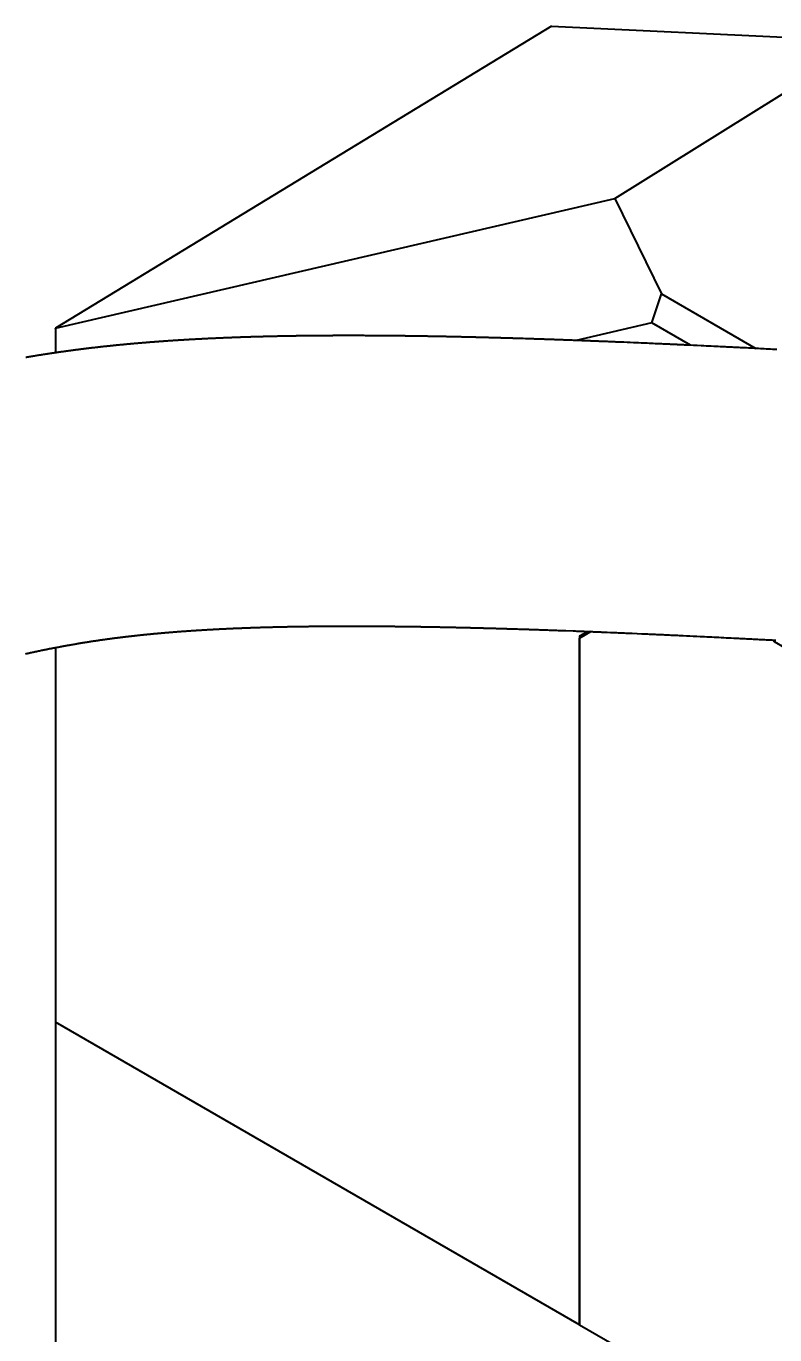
# Model space of a CAD drawing. Header units: millimetres. Extents: x 15 to 415, y 5 to 292.
# Drawn here: x 337.74 to 344.81, y 134.63 to 147 of the extents above; entities that cross this region are included whole.
import ezdxf

# ---------------------------------------------------------------- set-up
doc = ezdxf.new("R2010")
doc.units = ezdxf.units.MM
doc.layers.add('Geometries', color=7, linetype='Continuous')

msp = doc.modelspace()

# ---------------------------------------------------------------- linework, layer by layer
at = {"layer": 'Geometries', "linetype": 'Continuous', "lineweight": 40}
for p, q in [((342.7038, 147.0012), (338.0145, 144.1452)), ((342.7038, 147.0012), (345.3988, 146.8747)), ((343.3019, 145.3713), (345.3085, 146.6242)), ((338.0145, 144.1452), (343.3019, 145.3713)), ((343.3019, 145.3713), (343.741, 144.4695)), ((343.6498, 144.1955), (343.741, 144.4695)), ((343.741, 144.4695), (344.6335, 143.9542)), ((338.0137, 144.1437), (338.0145, 144.1452)), ((338.0137, 144.1437), (338.0137, 143.9133)), ((343.6498, 144.1955), (342.9355, 144.0299)), ((344.0155, 143.9844), (343.6498, 144.1955)), ((342.9685, 141.2361), (343.0424, 141.2788)), ((342.9685, 141.2143), (343.0748, 141.2776)), ((343.0779, 141.2775), (342.9685, 141.2143)), ((342.9685, 141.2361), (342.9685, 134.7234)), ((342.9685, 134.7234), (342.9685, 141.2143)), ((343.0424, 141.2788), (343.0551, 141.2783)), ((343.0551, 141.2783), (343.0748, 141.2776)), ((343.0748, 141.2776), (343.0779, 141.2775)), ((344.7984, 141.1972), (344.8074, 141.183)), ((344.8074, 141.183), (345.5755, 140.7395)), ((338.0137, 141.1268), (338.0137, 137.6972)), ((338.0137, 137.6972), (338.0137, 137.584)), ((342.9685, 134.7234), (338.0137, 137.584)), ((338.0137, 137.584), (338.0137, 131.3686)), ((342.9685, 134.7234), (343.2955, 134.5346))]:
    msp.add_line(p, q, dxfattribs=at)
at = {"layer": 'Geometries', "linetype": 'Continuous', "lineweight": 40, "flags": 128}
for points in [[(339.5024, 144.049), (339.4998, 144.0488), (339.4948, 144.0486), (339.4899, 144.0484), (339.4852, 144.0482), (339.4808, 144.0479), (339.4753, 144.0477), (339.4702, 144.0474), (339.4654, 144.0472), (339.4615, 144.047), (339.4579, 144.0469), (339.4545, 144.0467), (339.4512, 144.0465), (339.4479, 144.0464), (339.4445, 144.0462), (339.4403, 144.046), (339.4361, 144.0458), (339.4317, 144.0456), (339.4272, 144.0454), (339.4224, 144.0451), (339.4172, 144.0449), (339.4116, 144.0446), (339.4056, 144.0443), (339.3993, 144.0439), (339.3936, 144.0436), (339.3876, 144.0433), (339.3816, 144.043), (339.3759, 144.0427), (339.3706, 144.0425), (339.3657, 144.0422), (339.3603, 144.0419), (339.3554, 144.0417), (339.351, 144.0414), (339.3467, 144.0412), (339.3422, 144.0409), (339.3376, 144.0407), (339.333, 144.0404), (339.3282, 144.0402), (339.3234, 144.0399), (339.3183, 144.0396), (339.3128, 144.0393), (339.3071, 144.039), (339.301, 144.0387), (339.2946, 144.0383), (339.2879, 144.0379), (339.2809, 144.0375), (339.2743, 144.0371), (339.2681, 144.0368), (339.2624, 144.0365), (339.2571, 144.0361), (339.2522, 144.0359), (339.2477, 144.0356), (339.2432, 144.0353), (339.2387, 144.0351), (339.234, 144.0348), (339.2293, 144.0345), (339.2245, 144.0342), (339.2187, 144.0339), (339.2125, 144.0335), (339.2057, 144.0331), (339.1985, 144.0326), (339.1908, 144.0321), (339.1826, 144.0316), (339.1761, 144.0312), (339.17, 144.0308), (339.1644, 144.0305), (339.1591, 144.0302), (339.1543, 144.0298), (339.1499, 144.0296), (339.1425, 144.0291), (339.1351, 144.0286), (339.1276, 144.0281), (339.1241, 144.0279), (339.1204, 144.0276), (339.1165, 144.0274), (339.1121, 144.0271), (339.1075, 144.0268), (339.1026, 144.0264), (339.0974, 144.0261), (339.0918, 144.0257), (339.086, 144.0253), (339.0799, 144.0249), (339.0743, 144.0245), (339.0689, 144.0242), (339.0639, 144.0238), (339.0592, 144.0235), (339.0542, 144.0231), (339.0495, 144.0228), (339.0451, 144.0225), (339.0407, 144.0222), (339.0363, 144.0219), (339.0319, 144.0215), (339.0274, 144.0212), (339.0228, 144.0209), (339.0184, 144.0206), (339.0137, 144.0202), (339.0087, 144.0199), (339.0035, 144.0195), (338.998, 144.0191), (338.9923, 144.0187), (338.9867, 144.0183), (338.9799, 144.0178), (338.9734, 144.0173), (338.9674, 144.0168), (338.9617, 144.0164), (338.9563, 144.016), (338.9513, 144.0156), (338.9463, 144.0152), (338.941, 144.0148), (338.9358, 144.0144), (338.9306, 144.014), (338.9254, 144.0136), (338.9198, 144.0132), (338.9139, 144.0127), (338.9075, 144.0122), (338.9008, 144.0117), (338.8939, 144.0111), (338.887, 144.0106), (338.8802, 144.01), (338.8733, 144.0095), (338.8665, 144.0089), (338.8597, 144.0084), (338.8527, 144.0078), (338.8461, 144.0072), (338.8401, 144.0067), (338.8344, 144.0063), (338.8288, 144.0058), (338.8231, 144.0053), (338.8171, 144.0048), (338.8125, 144.0044), (338.8076, 144.004), (338.8023, 144.0036), (338.7964, 144.003), (338.7914, 144.0026), (338.7861, 144.0022), (338.7805, 144.0017), (338.7746, 144.0012), (338.7688, 144.0006), (338.7633, 144.0002), (338.7582, 143.9997), (338.7535, 143.9993), (338.7491, 143.9989), (338.7452, 143.9986), (338.7416, 143.9982), (338.738, 143.9979), (338.7346, 143.9976), (338.7296, 143.9972), (338.7247, 143.9967), (338.7199, 143.9963), (338.7149, 143.9958), (338.7096, 143.9953), (338.7035, 143.9948), (338.697, 143.9942), (338.6901, 143.9935), (338.683, 143.9929), (338.676, 143.9922), (338.6691, 143.9915), (338.6609, 143.9908), (338.6527, 143.99), (338.645, 143.9892), (338.6379, 143.9886), (338.6326, 143.988), (338.6276, 143.9876), (338.6227, 143.9871), (338.6177, 143.9866), (338.6127, 143.9861), (338.6087, 143.9857), (338.6047, 143.9853), (338.6003, 143.9849), (338.5954, 143.9844), (338.5901, 143.9839), (338.5849, 143.9833), (338.5793, 143.9828), (338.5733, 143.9822), (338.5673, 143.9815), (338.5617, 143.981), (338.5548, 143.9803), (338.5484, 143.9796), (338.5426, 143.979), (338.5353, 143.9782), (338.5284, 143.9775), (338.5219, 143.9768), (338.5156, 143.9762), (338.509, 143.9755), (338.5021, 143.9747), (338.4948, 143.974), (338.4871, 143.9731), (338.4789, 143.9722), (338.4701, 143.9713), (338.4608, 143.9703), (338.4545, 143.9696), (338.4484, 143.9689), (338.4427, 143.9683), (338.4373, 143.9677), (338.4322, 143.9671), (338.4275, 143.9666), (338.422, 143.966), (338.4165, 143.9653), (338.411, 143.9647), (338.4054, 143.9641), (338.3984, 143.9633), (338.3909, 143.9624), (338.383, 143.9615), (338.3749, 143.9606), (338.3668, 143.9596), (338.3587, 143.9587), (338.35, 143.9576), (338.3414, 143.9566), (338.3333, 143.9557), (338.3256, 143.9547), (338.3184, 143.9539), (338.3127, 143.9532), (338.307, 143.9525), (338.3013, 143.9518), (338.2951, 143.951), (338.2884, 143.9502), (338.2824, 143.9495), (338.2761, 143.9487), (338.2695, 143.9479), (338.2633, 143.9471), (338.2573, 143.9463), (338.2516, 143.9456), (338.2452, 143.9448), (338.2391, 143.944), (338.2333, 143.9433), (338.2277, 143.9426), (338.221, 143.9417), (338.2144, 143.9409), (338.2075, 143.94), (338.2003, 143.9391), (338.1957, 143.9384), (338.1906, 143.9378), (338.1852, 143.9371), (338.1792, 143.9363), (338.1728, 143.9354), (338.1671, 143.9347), (338.1613, 143.9339), (338.1558, 143.9332), (338.1507, 143.9325), (338.146, 143.9319), (338.1416, 143.9313), (338.1369, 143.9306), (338.1325, 143.93), (338.1281, 143.9294), (338.1238, 143.9289), (338.1184, 143.9281), (338.1131, 143.9274), (338.1075, 143.9266), (338.1015, 143.9258), (338.0952, 143.9249), (338.0864, 143.9237), (338.0772, 143.9224), (338.0675, 143.921), (338.0615, 143.9202), (338.0555, 143.9193), (338.0497, 143.9185), (338.0442, 143.9177), (338.0391, 143.917), (338.0343, 143.9163), (338.0298, 143.9156), (338.0252, 143.915), (338.0206, 143.9143), (338.0153, 143.9135), (338.0138, 143.9133)], [(342.9355, 144.0299), (342.9322, 144.03), (342.9222, 144.0304), (342.9091, 144.0309), (342.8964, 144.0314), (342.884, 144.0318), (342.8719, 144.0322), (342.8602, 144.0327), (342.8487, 144.0331), (342.8383, 144.0335), (342.8281, 144.0338), (342.8181, 144.0342), (342.8084, 144.0345), (342.7989, 144.0349), (342.7882, 144.0352), (342.7779, 144.0356), (342.7678, 144.036), (342.7581, 144.0363), (342.7487, 144.0366), (342.7412, 144.0369), (342.7333, 144.0372), (342.7251, 144.0375), (342.7164, 144.0378), (342.7074, 144.0381), (342.6979, 144.0384), (342.6881, 144.0387), (342.6779, 144.0391), (342.6673, 144.0394), (342.6563, 144.0398), (342.6474, 144.0401), (342.6386, 144.0404), (342.63, 144.0407), (342.6216, 144.041), (342.6134, 144.0412), (342.6019, 144.0416), (342.5908, 144.042), (342.5801, 144.0423), (342.5696, 144.0427), (342.5595, 144.043), (342.5498, 144.0433), (342.5404, 144.0436), (342.5313, 144.0439), (342.5234, 144.0442), (342.5158, 144.0444), (342.5084, 144.0447), (342.5011, 144.0449), (342.4939, 144.0451), (342.4865, 144.0454), (342.4792, 144.0456), (342.4571, 144.0463), (342.4348, 144.047), (342.4122, 144.0477), (342.4014, 144.048), (342.3907, 144.0483), (342.3801, 144.0487), (342.3698, 144.049), (342.3599, 144.0493), (342.3529, 144.0495), (342.3461, 144.0497), (342.3394, 144.0499), (342.3329, 144.0501), (342.3265, 144.0503), (342.32, 144.0505), (342.3133, 144.0507), (342.3057, 144.0509), (342.2977, 144.0511), (342.2894, 144.0514), (342.2809, 144.0516), (342.272, 144.0519), (342.2637, 144.0521), (342.2551, 144.0523), (342.2463, 144.0526), (342.2373, 144.0528), (342.228, 144.0531), (342.219, 144.0534), (342.2104, 144.0536), (342.202, 144.0538), (342.194, 144.0541), (342.1863, 144.0543), (342.1788, 144.0545), (342.1717, 144.0547), (342.1648, 144.0549), (342.1597, 144.055), (342.1547, 144.0551), (342.1497, 144.0553), (342.1444, 144.0554), (342.1372, 144.0556), (342.1296, 144.0558), (342.1217, 144.056), (342.1133, 144.0562), (342.1046, 144.0565), (342.0955, 144.0567), (342.086, 144.057), (342.0769, 144.0572), (342.0678, 144.0574), (342.0589, 144.0577), (342.0502, 144.0579), (342.0418, 144.0581), (342.0335, 144.0583), (342.0246, 144.0585), (342.016, 144.0588), (342.0077, 144.059), (341.9996, 144.0592), (341.9917, 144.0594), (341.984, 144.0596), (341.9762, 144.0597), (341.9675, 144.06), (341.9584, 144.0602), (341.949, 144.0604), (341.9393, 144.0606), (341.9294, 144.0609), (341.9221, 144.061), (341.9147, 144.0612), (341.9071, 144.0614), (341.8994, 144.0616), (341.8915, 144.0618), (341.8838, 144.0619), (341.8763, 144.0621), (341.8684, 144.0623), (341.8608, 144.0625), (341.8535, 144.0626), (341.8465, 144.0628), (341.8397, 144.0629), (341.833, 144.0631), (341.8265, 144.0632), (341.8204, 144.0634), (341.8143, 144.0635), (341.8079, 144.0636), (341.8011, 144.0638), (341.7943, 144.0639), (341.7872, 144.0641), (341.7797, 144.0642), (341.7718, 144.0644), (341.7635, 144.0646), (341.7564, 144.0647), (341.749, 144.0649), (341.7414, 144.065), (341.7338, 144.0652), (341.7265, 144.0653), (341.7194, 144.0655), (341.7114, 144.0656), (341.7037, 144.0658), (341.6964, 144.0659), (341.6894, 144.0661), (341.6838, 144.0662), (341.6784, 144.0663), (341.6732, 144.0664), (341.6683, 144.0665), (341.6636, 144.0666), (341.6587, 144.0667), (341.6526, 144.0668), (341.6461, 144.0669), (341.6392, 144.067), (341.632, 144.0672), (341.6244, 144.0673), (341.6165, 144.0675), (341.6082, 144.0676), (341.5996, 144.0678), (341.5925, 144.0679), (341.5854, 144.068), (341.5785, 144.0681), (341.5718, 144.0683), (341.5634, 144.0684), (341.5555, 144.0685), (341.5479, 144.0687), (341.5406, 144.0688), (341.5338, 144.0689), (341.5286, 144.069), (341.5237, 144.0691), (341.5191, 144.0692), (341.5146, 144.0692), (341.5099, 144.0693), (341.5044, 144.0694), (341.4985, 144.0695), (341.4923, 144.0696), (341.4857, 144.0697), (341.4788, 144.0698), (341.4716, 144.0699), (341.464, 144.07), (341.456, 144.0702), (341.4499, 144.0703), (341.4435, 144.0703), (341.4371, 144.0704), (341.4308, 144.0705), (341.4248, 144.0706), (341.419, 144.0707), (341.4127, 144.0708), (341.4067, 144.0709), (341.4012, 144.071), (341.396, 144.071), (341.3917, 144.0711), (341.3878, 144.0712), (341.3841, 144.0712), (341.3808, 144.0713), (341.3777, 144.0713), (341.3745, 144.0713), (341.3709, 144.0714), (341.367, 144.0714), (341.3626, 144.0715), (341.3578, 144.0716), (341.3527, 144.0716), (341.3472, 144.0717), (341.3414, 144.0718), (341.3352, 144.0719), (341.3287, 144.0719), (341.3224, 144.072), (341.3158, 144.0721), (341.3094, 144.0722), (341.3031, 144.0723), (341.2969, 144.0723), (341.291, 144.0724), (341.2823, 144.0725), (341.2741, 144.0726), (341.2662, 144.0727), (341.2586, 144.0728), (341.253, 144.0728), (341.2476, 144.0729), (341.2423, 144.073), (341.2373, 144.073), (341.2318, 144.0731), (341.2259, 144.0731), (341.2197, 144.0732), (341.2131, 144.0733), (341.2061, 144.0733), (341.2004, 144.0734), (341.1944, 144.0735), (341.1883, 144.0735), (341.1819, 144.0736), (341.1754, 144.0736), (341.166, 144.0737), (341.1571, 144.0738), (341.1487, 144.0739), (341.1406, 144.074), (341.1331, 144.074), (341.1259, 144.0741), (341.1201, 144.0741), (341.1146, 144.0742), (341.1095, 144.0742), (341.1047, 144.0743), (341.0999, 144.0743), (341.0936, 144.0743), (341.087, 144.0744), (341.0802, 144.0744), (341.0727, 144.0745), (341.0649, 144.0746), (341.0569, 144.0746), (341.0486, 144.0747), (341.04, 144.0747), (341.0317, 144.0748), (341.0239, 144.0748), (341.0165, 144.0749), (341.0095, 144.0749), (341.003, 144.0749), (340.9983, 144.075), (340.9936, 144.075), (340.9887, 144.075), (340.9836, 144.075), (340.9783, 144.0751), (340.9701, 144.0751), (340.9614, 144.0751), (340.9523, 144.0752), (340.9427, 144.0752), (340.9327, 144.0753), (340.9226, 144.0753), (340.9122, 144.0753), (340.904, 144.0754), (340.8956, 144.0754), (340.8872, 144.0754), (340.8786, 144.0754), (340.8699, 144.0755), (340.8613, 144.0755), (340.8529, 144.0755), (340.845, 144.0755), (340.8374, 144.0755), (340.8301, 144.0755), (340.8231, 144.0755), (340.8178, 144.0755), (340.8126, 144.0755), (340.807, 144.0755), (340.8013, 144.0755), (340.794, 144.0756), (340.7864, 144.0756), (340.7785, 144.0756), (340.7702, 144.0755), (340.7615, 144.0755), (340.7524, 144.0755), (340.7458, 144.0755), (340.7391, 144.0755), (340.7327, 144.0755), (340.7266, 144.0755), (340.7208, 144.0755), (340.7154, 144.0755), (340.7093, 144.0755), (340.7036, 144.0755), (340.6984, 144.0755), (340.6936, 144.0754), (340.6906, 144.0754), (340.6878, 144.0754), (340.685, 144.0754), (340.682, 144.0754), (340.6787, 144.0754), (340.6752, 144.0754), (340.6707, 144.0754), (340.6658, 144.0754), (340.6606, 144.0753), (340.655, 144.0753), (340.6472, 144.0753), (340.6392, 144.0753), (340.6314, 144.0752), (340.6237, 144.0752), (340.6163, 144.0752), (340.609, 144.0751), (340.6019, 144.0751), (340.5943, 144.0751), (340.5869, 144.075), (340.5798, 144.075), (340.5729, 144.0749), (340.5662, 144.0749), (340.5591, 144.0749), (340.5523, 144.0748), (340.546, 144.0748), (340.54, 144.0747), (340.5371, 144.0747), (340.5342, 144.0747), (340.5315, 144.0747), (340.5289, 144.0747), (340.5264, 144.0746), (340.5236, 144.0746), (340.52, 144.0746), (340.516, 144.0746), (340.5116, 144.0745), (340.5069, 144.0745), (340.5018, 144.0745), (340.4975, 144.0744), (340.493, 144.0744), (340.4883, 144.0743), (340.4834, 144.0743), (340.4783, 144.0743), (340.4714, 144.0742), (340.4648, 144.0741), (340.4587, 144.0741), (340.4529, 144.074), (340.4475, 144.074), (340.4425, 144.0739), (340.4378, 144.0739), (340.4336, 144.0738), (340.4307, 144.0738), (340.4275, 144.0738), (340.424, 144.0738), (340.4202, 144.0737), (340.4161, 144.0737), (340.4118, 144.0736), (340.4071, 144.0736), (340.4022, 144.0735), (340.3969, 144.0735), (340.391, 144.0734), (340.3847, 144.0733), (340.3787, 144.0733), (340.3729, 144.0732), (340.3673, 144.0731), (340.3619, 144.0731), (340.3558, 144.073), (340.35, 144.0729), (340.3445, 144.0728), (340.3392, 144.0728), (340.3334, 144.0727), (340.328, 144.0726), (340.323, 144.0725), (340.3183, 144.0725), (340.314, 144.0724), (340.3097, 144.0724), (340.3012, 144.0722), (340.2931, 144.0721), (340.2851, 144.072), (340.2815, 144.072), (340.2779, 144.0719), (340.2744, 144.0719), (340.2705, 144.0718), (340.2661, 144.0717), (340.2622, 144.0717), (340.2579, 144.0716), (340.2533, 144.0715), (340.2484, 144.0715), (340.2432, 144.0714), (340.2377, 144.0713), (340.2319, 144.0712), (340.226, 144.0711), (340.2203, 144.071), (340.2148, 144.0709), (340.2097, 144.0708), (340.2049, 144.0707), (340.2005, 144.0706), (340.1964, 144.0706), (340.1926, 144.0705), (340.1892, 144.0704), (340.185, 144.0704), (340.1805, 144.0703), (340.1756, 144.0702), (340.1703, 144.0701), (340.1646, 144.07), (340.1585, 144.0699), (340.1535, 144.0698), (340.1482, 144.0697), (340.1427, 144.0696), (340.1373, 144.0695), (340.1322, 144.0694), (340.1274, 144.0693), (340.1225, 144.0692), (340.1179, 144.0691), (340.1136, 144.069), (340.1097, 144.0689), (340.1061, 144.0688), (340.1028, 144.0688), (340.0999, 144.0687), (340.0944, 144.0686), (340.0886, 144.0685), (340.0823, 144.0683), (340.0764, 144.0682), (340.0701, 144.0681), (340.0635, 144.0679), (340.0565, 144.0677), (340.0491, 144.0676), (340.0412, 144.0674), (340.034, 144.0672), (340.0265, 144.067), (340.0186, 144.0669), (340.0103, 144.0667), (340.0017, 144.0664), (339.9959, 144.0663), (339.99, 144.0662), (339.9844, 144.066), (339.979, 144.0659), (339.9739, 144.0657), (339.9692, 144.0656), (339.9639, 144.0655), (339.959, 144.0653), (339.9545, 144.0652), (339.9504, 144.0651), (339.946, 144.065), (339.94, 144.0648), (339.9336, 144.0647), (339.9268, 144.0645), (339.9186, 144.0643), (339.9103, 144.064), (339.9019, 144.0638), (339.8936, 144.0635), (339.8852, 144.0633), (339.8769, 144.063), (339.8704, 144.0629), (339.8642, 144.0627), (339.8583, 144.0625), (339.8528, 144.0623), (339.8476, 144.0622), (339.8428, 144.062), (339.8393, 144.0619), (339.8357, 144.0618), (339.8317, 144.0617), (339.8274, 144.0615), (339.8228, 144.0614), (339.8179, 144.0612), (339.8126, 144.0611), (339.8075, 144.0609), (339.8021, 144.0607), (339.7965, 144.0605), (339.7909, 144.0603), (339.7856, 144.0602), (339.7805, 144.06), (339.7748, 144.0598), (339.7694, 144.0596), (339.7645, 144.0595), (339.7599, 144.0593), (339.7557, 144.0592), (339.7519, 144.059), (339.748, 144.0589), (339.7439, 144.0587), (339.7395, 144.0586), (339.7336, 144.0584), (339.7273, 144.0582), (339.7206, 144.0579), (339.7138, 144.0577), (339.7067, 144.0574), (339.6995, 144.0571), (339.692, 144.0569), (339.685, 144.0566), (339.6779, 144.0563), (339.6709, 144.0561), (339.6643, 144.0558), (339.6581, 144.0556), (339.6524, 144.0553), (339.6485, 144.0552), (339.6449, 144.055), (339.6412, 144.0549), (339.6373, 144.0547), (339.6331, 144.0546), (339.6287, 144.0544), (339.6242, 144.0542), (339.6195, 144.054), (339.6146, 144.0538), (339.6094, 144.0536), (339.6041, 144.0534), (339.5965, 144.0531), (339.5894, 144.0528), (339.5826, 144.0525), (339.5761, 144.0522), (339.5701, 144.052), (339.5644, 144.0517), (339.559, 144.0515), (339.5537, 144.0513), (339.5486, 144.051), (339.5438, 144.0508), (339.5391, 144.0506), (339.5344, 144.0504), (339.5304, 144.0502), (339.5259, 144.05), (339.5212, 144.0498), (339.516, 144.0496), (339.5105, 144.0493), (339.5046, 144.0491), (339.5024, 144.049)], [(344.0154, 143.9844), (344.0067, 143.9848), (343.995, 143.9853), (343.9833, 143.9859), (343.9719, 143.9864), (343.9608, 143.9869), (343.9501, 143.9874), (343.9396, 143.9879), (343.9301, 143.9883), (343.9208, 143.9888), (343.9118, 143.9892), (343.9031, 143.9896), (343.8946, 143.99), (343.8878, 143.9903), (343.8811, 143.9906), (343.8746, 143.9909), (343.8681, 143.9912), (343.8613, 143.9915), (343.8543, 143.9918), (343.8458, 143.9922), (343.8371, 143.9926), (343.8281, 143.993), (343.8188, 143.9934), (343.8091, 143.9939), (343.7991, 143.9943), (343.7888, 143.9948), (343.7783, 143.9953), (343.7675, 143.9957), (343.7566, 143.9962), (343.7454, 143.9967), (343.734, 143.9972), (343.7226, 143.9977), (343.7026, 143.9986), (343.6827, 143.9995), (343.6632, 144.0004), (343.6439, 144.0012), (343.6245, 144.0021), (343.6054, 144.0029), (343.5865, 144.0037), (343.568, 144.0045), (343.5495, 144.0053), (343.5256, 144.0063), (343.5018, 144.0073), (343.4783, 144.0083), (343.447, 144.0097), (343.4161, 144.011), (343.3855, 144.0122), (343.3552, 144.0135), (343.3445, 144.0139), (343.3338, 144.0144), (343.323, 144.0148), (343.3119, 144.0153), (343.3006, 144.0157), (343.2891, 144.0162), (343.2772, 144.0167), (343.2652, 144.0172), (343.2541, 144.0176), (343.2428, 144.0181), (343.2314, 144.0185), (343.2197, 144.019), (343.2079, 144.0195), (343.1958, 144.0199), (343.1837, 144.0204), (343.1733, 144.0208), (343.1633, 144.0212), (343.1536, 144.0216), (343.1443, 144.022), (343.1352, 144.0223), (343.1265, 144.0227), (343.1181, 144.023), (343.1101, 144.0233), (343.102, 144.0236), (343.0942, 144.0239), (343.0868, 144.0242), (343.0797, 144.0245), (343.073, 144.0247), (343.0667, 144.025), (343.0621, 144.0252), (343.0571, 144.0253), (343.0519, 144.0255), (343.0463, 144.0258), (343.0403, 144.026), (343.034, 144.0262), (343.0278, 144.0265), (343.0212, 144.0267), (343.0144, 144.027), (343.0072, 144.0272), (342.9998, 144.0275), (342.9911, 144.0278), (342.9821, 144.0282), (342.9727, 144.0285), (342.9629, 144.0289), (342.9527, 144.0293), (342.9424, 144.0297), (342.9355, 144.0299)], [(338.0138, 143.9133), (338.0098, 143.9127), (338.0038, 143.9119), (337.9974, 143.9109), (337.9905, 143.9099), (337.9835, 143.9089), (337.9768, 143.9079), (337.9704, 143.9069), (337.9626, 143.9057), (337.9554, 143.9046), (337.9484, 143.9036), (337.9419, 143.9026), (337.9358, 143.9017), (337.9308, 143.9009), (337.9256, 143.9001), (337.9203, 143.8993), (337.9148, 143.8984), (337.9089, 143.8975), (337.904, 143.8968), (337.8987, 143.8959), (337.8932, 143.8951), (337.8873, 143.8942), (337.8812, 143.8932), (337.8746, 143.8922), (337.8685, 143.8912), (337.8629, 143.8903), (337.8577, 143.8895), (337.8529, 143.8887), (337.848, 143.8879), (337.8431, 143.8871), (337.8382, 143.8863), (337.8335, 143.8856), (337.8285, 143.8848), (337.823, 143.8839), (337.8173, 143.8829), (337.8112, 143.882), (337.8035, 143.8807), (337.7963, 143.8795), (337.7896, 143.8784), (337.7829, 143.8773), (337.7766, 143.8762), (337.7705, 143.8752), (337.7647, 143.8742), (337.759, 143.8733), (337.7535, 143.8724), (337.7474, 143.8713), (337.7409, 143.8702), (337.734, 143.8691)], [(344.6334, 143.9542), (344.622, 143.9548), (344.602, 143.9558), (344.5823, 143.9568), (344.5631, 143.9577), (344.5442, 143.9587), (344.5257, 143.9596), (344.5127, 143.9603), (344.4999, 143.9609), (344.4873, 143.9616), (344.4748, 143.9622), (344.4626, 143.9628), (344.4502, 143.9634), (344.4383, 143.964), (344.426, 143.9646), (344.4134, 143.9652), (344.4005, 143.9659), (344.3873, 143.9665), (344.3739, 143.9672), (344.3601, 143.9679), (344.346, 143.9685), (344.3316, 143.9693), (344.3171, 143.97), (344.2978, 143.9709), (344.2782, 143.9719), (344.2584, 143.9728), (344.2356, 143.9739), (344.2124, 143.975), (344.189, 143.9762), (344.1652, 143.9773), (344.1413, 143.9784), (344.1174, 143.9796), (344.0802, 143.9813), (344.0433, 143.9831), (344.0154, 143.9844)], [(344.8322, 143.9439), (344.812, 143.945), (344.7918, 143.946), (344.7718, 143.9471), (344.7522, 143.9481), (344.7329, 143.9491), (344.7139, 143.9501), (344.6956, 143.951), (344.6775, 143.9519), (344.6598, 143.9528), (344.6423, 143.9537), (344.6334, 143.9542)], [(338.0138, 141.1269), (338.0204, 141.1281), (338.0297, 141.1299), (338.0386, 141.1316), (338.0473, 141.1333), (338.0517, 141.1341), (338.0561, 141.1349), (338.0606, 141.1358), (338.0655, 141.1367), (338.0708, 141.1377), (338.0767, 141.1388), (338.0811, 141.1396), (338.0852, 141.1404), (338.089, 141.141), (338.0923, 141.1417), (338.0953, 141.1422), (338.0979, 141.1427), (338.1006, 141.1432), (338.1055, 141.1441), (338.1106, 141.145), (338.1159, 141.146), (338.122, 141.1471), (338.1284, 141.1482), (338.1353, 141.1494), (338.1423, 141.1507), (338.1494, 141.152), (338.1585, 141.1536), (338.1679, 141.1552), (338.1773, 141.1569), (338.1869, 141.1585), (338.1962, 141.1601), (338.205, 141.1616), (338.2136, 141.1631), (338.2175, 141.1638), (338.2213, 141.1644), (338.2252, 141.1651), (338.2291, 141.1657), (338.2328, 141.1663), (338.2354, 141.1668), (338.2378, 141.1672), (338.24, 141.1676), (338.2422, 141.1679), (338.2446, 141.1683), (338.2476, 141.1688), (338.2509, 141.1694), (338.2546, 141.17), (338.2586, 141.1706), (338.2625, 141.1713), (338.2663, 141.1719), (338.27, 141.1725), (338.2735, 141.1731), (338.2805, 141.1742), (338.2869, 141.1752), (338.2928, 141.1762), (338.2983, 141.1771), (338.3037, 141.1779), (338.3095, 141.1789), (338.3156, 141.1798), (338.3203, 141.1806), (338.3252, 141.1813), (338.3305, 141.1822), (338.3361, 141.183), (338.3418, 141.1839), (338.347, 141.1847), (338.3517, 141.1855), (338.356, 141.1861), (338.3601, 141.1867), (338.3641, 141.1873), (338.3682, 141.188), (338.3723, 141.1886), (338.3767, 141.1893), (338.3814, 141.19), (338.3865, 141.1907), (338.392, 141.1915), (338.3994, 141.1927), (338.4064, 141.1937), (338.413, 141.1947), (338.4192, 141.1956), (338.425, 141.1964), (338.4292, 141.197), (338.4333, 141.1976), (338.4374, 141.1982), (338.4418, 141.1988), (338.4463, 141.1995), (338.4505, 141.2001), (338.4551, 141.2007), (338.4602, 141.2015), (338.4658, 141.2023), (338.4705, 141.2029), (338.4752, 141.2036), (338.4795, 141.2042), (338.4836, 141.2047), (338.4873, 141.2053), (338.4907, 141.2057), (338.4937, 141.2062), (338.4967, 141.2066), (338.4997, 141.207), (338.5026, 141.2074), (338.5054, 141.2078), (338.5098, 141.2084), (338.5145, 141.209), (338.5195, 141.2097), (338.5248, 141.2104), (338.5305, 141.2111), (338.5363, 141.2119), (338.5422, 141.2127), (338.5483, 141.2135), (338.5542, 141.2143), (338.5599, 141.215), (338.5652, 141.2157), (338.5701, 141.2164), (338.5747, 141.217), (338.5792, 141.2175), (338.5834, 141.2181), (338.5877, 141.2186), (338.5922, 141.2192), (338.5971, 141.2198), (338.6023, 141.2205), (338.6094, 141.2214), (338.6165, 141.2223), (338.6232, 141.2231), (338.6297, 141.2239), (338.6358, 141.2247), (338.6416, 141.2254), (338.647, 141.226), (338.652, 141.2266), (338.6568, 141.2272), (338.6618, 141.2278), (338.6669, 141.2284), (338.6703, 141.2288), (338.6738, 141.2293), (338.6777, 141.2297), (338.682, 141.2302), (338.6865, 141.2308), (338.6915, 141.2313), (338.6966, 141.2319), (338.7014, 141.2325), (338.7059, 141.233), (338.71, 141.2335), (338.7138, 141.2339), (338.7172, 141.2343), (338.7205, 141.2347), (338.7236, 141.2351), (338.729, 141.2357), (338.7342, 141.2363), (338.7394, 141.2369), (338.745, 141.2375), (338.751, 141.2382), (338.7574, 141.2389), (338.7626, 141.2394), (338.768, 141.24), (338.7734, 141.2406), (338.7791, 141.2413), (338.7848, 141.2419), (338.7903, 141.2425), (338.7954, 141.243), (338.8002, 141.2435), (338.8047, 141.244), (338.809, 141.2445), (338.8134, 141.2449), (338.8177, 141.2454), (338.8218, 141.2458), (338.8263, 141.2463), (338.8311, 141.2468), (338.8362, 141.2473), (338.8418, 141.2479), (338.8478, 141.2485), (338.8536, 141.2491), (338.859, 141.2497), (338.8642, 141.2502), (338.869, 141.2507), (338.8736, 141.2512), (338.8788, 141.2517), (338.8837, 141.2522), (338.8885, 141.2526), (338.8931, 141.2531), (338.8979, 141.2536), (338.903, 141.2541), (338.9082, 141.2546), (338.9137, 141.2551), (338.9195, 141.2557), (338.9257, 141.2563), (338.9324, 141.2569), (338.9373, 141.2574), (338.9425, 141.2579), (338.9473, 141.2583), (338.9519, 141.2588), (338.9563, 141.2592), (338.9603, 141.2595), (338.9641, 141.2599), (338.9681, 141.2603), (338.9721, 141.2606), (338.9761, 141.261), (338.9801, 141.2614), (338.9841, 141.2617), (338.9885, 141.2621), (338.9932, 141.2626), (338.9982, 141.263), (339.0036, 141.2635), (339.009, 141.264), (339.0159, 141.2646), (339.0224, 141.2652), (339.0286, 141.2657), (339.0343, 141.2662), (339.0396, 141.2667), (339.0448, 141.2671), (339.0497, 141.2675), (339.0545, 141.2679), (339.0591, 141.2683), (339.0639, 141.2687), (339.0696, 141.2692), (339.0755, 141.2697), (339.0818, 141.2702), (339.0883, 141.2708), (339.0951, 141.2713), (339.1004, 141.2718), (339.1058, 141.2722), (339.1113, 141.2726), (339.1165, 141.2731), (339.1214, 141.2735), (339.1259, 141.2738), (339.1298, 141.2741), (339.1334, 141.2744), (339.137, 141.2747), (339.1406, 141.275), (339.1443, 141.2753), (339.1481, 141.2756), (339.1519, 141.2759), (339.1559, 141.2762), (339.1604, 141.2765), (339.1654, 141.2769), (339.169, 141.2772), (339.1727, 141.2775), (339.1767, 141.2778), (339.1809, 141.2781), (339.1851, 141.2784), (339.1892, 141.2787), (339.194, 141.2791), (339.1985, 141.2794), (339.2025, 141.2797), (339.2062, 141.28), (339.2095, 141.2802), (339.2124, 141.2804), (339.2262, 141.2814), (339.2292, 141.2817), (339.2323, 141.2819), (339.2357, 141.2821), (339.2393, 141.2824), (339.2433, 141.2827), (339.2476, 141.283), (339.2522, 141.2833), (339.2571, 141.2836), (339.2628, 141.284), (339.2682, 141.2844), (339.2732, 141.2848), (339.278, 141.2851), (339.2825, 141.2854), (339.2866, 141.2857), (339.2904, 141.2859), (339.294, 141.2862), (339.2975, 141.2864), (339.3011, 141.2867), (339.3047, 141.2869), (339.3082, 141.2871), (339.3117, 141.2874), (339.3153, 141.2876), (339.3193, 141.2879), (339.3235, 141.2882), (339.3276, 141.2884), (339.3319, 141.2887), (339.3365, 141.289), (339.3412, 141.2893), (339.3459, 141.2896), (339.3503, 141.2899), (339.3546, 141.2902), (339.3588, 141.2904), (339.365, 141.2908), (339.3707, 141.2912), (339.3761, 141.2915), (339.3813, 141.2918), (339.3853, 141.2921), (339.3891, 141.2923), (339.3929, 141.2925), (339.3966, 141.2928), (339.4007, 141.293), (339.4051, 141.2933), (339.4096, 141.2936), (339.4144, 141.2938), (339.4196, 141.2942), (339.4251, 141.2945), (339.4304, 141.2948), (339.4369, 141.2952), (339.443, 141.2955), (339.4488, 141.2959), (339.4542, 141.2962), (339.4593, 141.2965), (339.4642, 141.2967), (339.469, 141.297), (339.472, 141.2972), (339.475, 141.2973), (339.478, 141.2975), (339.4809, 141.2977), (339.4839, 141.2978), (339.4872, 141.298), (339.4913, 141.2983), (339.4959, 141.2985), (339.5008, 141.2988), (339.5061, 141.2991), (339.5118, 141.2994), (339.5174, 141.2997), (339.5227, 141.2999), (339.5277, 141.3002), (339.5324, 141.3005), (339.5368, 141.3007), (339.5409, 141.3009), (339.5457, 141.3012), (339.5502, 141.3014), (339.5546, 141.3016), (339.5589, 141.3018), (339.563, 141.302), (339.5671, 141.3022), (339.5712, 141.3025), (339.5749, 141.3026), (339.5789, 141.3028), (339.5832, 141.3031), (339.5878, 141.3033), (339.5928, 141.3035), (339.5981, 141.3038), (339.6037, 141.3041), (339.61, 141.3044), (339.6159, 141.3046), (339.6213, 141.3049), (339.6263, 141.3051), (339.6308, 141.3054), (339.6349, 141.3055), (339.6393, 141.3057), (339.6437, 141.306), (339.6483, 141.3062), (339.6531, 141.3064), (339.6576, 141.3066), (339.6624, 141.3068), (339.6674, 141.307), (339.6729, 141.3073), (339.6787, 141.3075), (339.6849, 141.3078), (339.6915, 141.3081), (339.6963, 141.3083), (339.701, 141.3085), (339.7056, 141.3087), (339.7099, 141.3089), (339.714, 141.3091), (339.7178, 141.3092), (339.7214, 141.3094), (339.7247, 141.3095), (339.7288, 141.3097), (339.7329, 141.3099), (339.7373, 141.31), (339.7419, 141.3102), (339.7468, 141.3104), (339.752, 141.3106), (339.7584, 141.3109), (339.7648, 141.3111), (339.7712, 141.3114), (339.7775, 141.3116), (339.7839, 141.3119), (339.7902, 141.3121), (339.7965, 141.3124), (339.8025, 141.3126), (339.808, 141.3128), (339.8115, 141.3129), (339.8147, 141.3131), (339.8178, 141.3132), (339.8207, 141.3133), (339.8236, 141.3134), (339.8267, 141.3135), (339.8307, 141.3136), (339.8351, 141.3138), (339.8399, 141.314), (339.845, 141.3142), (339.8504, 141.3144), (339.855, 141.3145), (339.8598, 141.3147), (339.8644, 141.3148), (339.8689, 141.315), (339.8731, 141.3151), (339.8782, 141.3153), (339.883, 141.3155), (339.8874, 141.3156), (339.8914, 141.3158), (339.8951, 141.3159), (339.8985, 141.316), (339.902, 141.3161), (339.9056, 141.3162), (339.9103, 141.3164), (339.9151, 141.3165), (339.9202, 141.3167), (339.9254, 141.3169), (339.9309, 141.317), (339.9381, 141.3173), (339.9459, 141.3175), (339.954, 141.3178), (339.9627, 141.318), (339.9697, 141.3182), (339.9766, 141.3184), (339.9832, 141.3186), (339.9896, 141.3188), (339.9976, 141.319), (340.0052, 141.3193), (340.0123, 141.3195), (340.0191, 141.3196), (340.0255, 141.3198), (340.0317, 141.32), (340.0375, 141.3201), (340.041, 141.3202), (340.0443, 141.3203), (340.0476, 141.3204), (340.0513, 141.3205), (340.0553, 141.3206), (340.0597, 141.3207), (340.0644, 141.3208), (340.0694, 141.321), (340.0748, 141.3211), (340.0794, 141.3212), (340.0843, 141.3213), (340.0893, 141.3215), (340.094, 141.3216), (340.0985, 141.3217), (340.1027, 141.3218), (340.1066, 141.3219), (340.1102, 141.322), (340.1137, 141.3221), (340.117, 141.3221), (340.1199, 141.3222), (340.1227, 141.3223), (340.1257, 141.3223), (340.129, 141.3224), (340.1332, 141.3225), (340.1377, 141.3226), (340.1425, 141.3227), (340.1476, 141.3228), (340.1531, 141.3229), (340.1576, 141.323), (340.1623, 141.3231), (340.1668, 141.3232), (340.1711, 141.3233), (340.1752, 141.3234), (340.18, 141.3235), (340.1845, 141.3236), (340.1886, 141.3237), (340.1923, 141.3238), (340.1957, 141.3238), (340.198, 141.3239), (340.2002, 141.3239), (340.2025, 141.324), (340.2048, 141.324), (340.2071, 141.3241), (340.2126, 141.3242), (340.2184, 141.3243), (340.2245, 141.3244), (340.231, 141.3245), (340.2354, 141.3246), (340.2401, 141.3247), (340.2452, 141.3248), (340.2505, 141.3249), (340.2562, 141.325), (340.2622, 141.3251), (340.2685, 141.3252), (340.273, 141.3253), (340.2777, 141.3254), (340.2825, 141.3254), (340.2875, 141.3255), (340.2926, 141.3256), (340.2979, 141.3257), (340.3029, 141.3258), (340.3077, 141.3259), (340.3128, 141.3259), (340.3175, 141.326), (340.3219, 141.3261), (340.326, 141.3261), (340.329, 141.3262), (340.3318, 141.3262), (340.3344, 141.3263), (340.3369, 141.3263), (340.3409, 141.3264), (340.3452, 141.3264), (340.3499, 141.3265), (340.3549, 141.3266), (340.3602, 141.3266), (340.3647, 141.3267), (340.3694, 141.3268), (340.3742, 141.3268), (340.3789, 141.3269), (340.3834, 141.327), (340.3876, 141.327), (340.3916, 141.3271), (340.3954, 141.3271), (340.3998, 141.3272), (340.4038, 141.3272), (340.4075, 141.3273), (340.4108, 141.3273), (340.4137, 141.3273), (340.4201, 141.3274), (340.4269, 141.3275), (340.434, 141.3276), (340.4415, 141.3277), (340.4459, 141.3277), (340.4505, 141.3278), (340.4551, 141.3278), (340.4601, 141.3279), (340.4653, 141.3279), (340.4708, 141.328), (340.4766, 141.328), (340.4828, 141.3281), (340.4892, 141.3282), (340.496, 141.3282), (340.5032, 141.3283), (340.5106, 141.3284), (340.5184, 141.3284), (340.5244, 141.3285), (340.5301, 141.3285), (340.5355, 141.3286), (340.5404, 141.3286), (340.5443, 141.3286), (340.5479, 141.3287), (340.5513, 141.3287), (340.5544, 141.3287), (340.5572, 141.3287), (340.56, 141.3288), (340.5635, 141.3288), (340.5672, 141.3288), (340.5712, 141.3288), (340.5755, 141.3289), (340.5795, 141.3289), (340.5837, 141.3289), (340.5882, 141.3289), (340.5928, 141.329), (340.5977, 141.329), (340.6028, 141.329), (340.6078, 141.3291), (340.6126, 141.3291), (340.618, 141.3291), (340.6232, 141.3291), (340.628, 141.3292), (340.6325, 141.3292), (340.6367, 141.3292), (340.6405, 141.3292), (340.6432, 141.3292), (340.6458, 141.3293), (340.6483, 141.3293), (340.6511, 141.3293), (340.654, 141.3293), (340.6571, 141.3293), (340.6612, 141.3293), (340.6655, 141.3293), (340.6701, 141.3294), (340.675, 141.3294), (340.6802, 141.3294), (340.6856, 141.3294), (340.6912, 141.3294), (340.6968, 141.3294), (340.702, 141.3295), (340.707, 141.3295), (340.7118, 141.3295), (340.7162, 141.3295), (340.7203, 141.3295), (340.7241, 141.3295), (340.7275, 141.3295), (340.7306, 141.3295), (340.7334, 141.3295), (340.7362, 141.3295), (340.7398, 141.3296), (340.7437, 141.3296), (340.748, 141.3296), (340.7527, 141.3296), (340.7577, 141.3296), (340.7631, 141.3296), (340.7679, 141.3296), (340.7731, 141.3296), (340.7785, 141.3296), (340.7841, 141.3296), (340.7899, 141.3296), (340.7972, 141.3296), (340.8043, 141.3296), (340.8111, 141.3296), (340.8182, 141.3296), (340.8249, 141.3296), (340.8314, 141.3296), (340.8375, 141.3296), (340.8434, 141.3296), (340.848, 141.3296), (340.8525, 141.3296), (340.857, 141.3296), (340.8617, 141.3296), (340.8665, 141.3295), (340.8715, 141.3295), (340.8796, 141.3295), (340.8882, 141.3295), (340.8971, 141.3295), (340.9051, 141.3295), (340.9127, 141.3294), (340.9199, 141.3294), (340.9267, 141.3294), (340.9331, 141.3294), (340.9378, 141.3294), (340.9423, 141.3293), (340.9468, 141.3293), (340.9514, 141.3293), (340.9563, 141.3293), (340.9628, 141.3293), (340.9697, 141.3292), (340.977, 141.3292), (340.9846, 141.3292), (340.9909, 141.3291), (340.9974, 141.3291), (341.004, 141.3291), (341.0103, 141.329), (341.0164, 141.329), (341.0221, 141.329), (341.0275, 141.3289), (341.0327, 141.3289), (341.0374, 141.3289), (341.041, 141.3288), (341.0443, 141.3288), (341.0475, 141.3288), (341.0511, 141.3288), (341.055, 141.3287), (341.0593, 141.3287), (341.0639, 141.3287), (341.0689, 141.3287), (341.0742, 141.3286), (341.08, 141.3286), (341.0847, 141.3285), (341.0896, 141.3285), (341.0947, 141.3285), (341.0996, 141.3284), (341.1044, 141.3284), (341.1119, 141.3283), (341.119, 141.3283), (341.1258, 141.3282), (341.1323, 141.3282), (341.1385, 141.3281), (341.1442, 141.3281), (341.1496, 141.328), (341.1546, 141.328), (341.1594, 141.3279), (341.1646, 141.3279), (341.1697, 141.3278), (341.1749, 141.3278), (341.1802, 141.3277), (341.1857, 141.3277), (341.1913, 141.3276), (341.2002, 141.3275), (341.2093, 141.3274), (341.2187, 141.3273), (341.2284, 141.3272), (341.2382, 141.3271), (341.2479, 141.327), (341.2577, 141.3269), (341.2687, 141.3268), (341.2797, 141.3267), (341.2908, 141.3265), (341.3016, 141.3264), (341.3121, 141.3263), (341.3222, 141.3261), (341.332, 141.326), (341.3414, 141.3259), (341.3478, 141.3258), (341.3542, 141.3257), (341.3608, 141.3256), (341.3677, 141.3255), (341.3749, 141.3254), (341.3823, 141.3253), (341.39, 141.3252), (341.3981, 141.3251), (341.4064, 141.325), (341.4137, 141.3249), (341.4211, 141.3248), (341.4285, 141.3246), (341.4356, 141.3245), (341.4426, 141.3244), (341.4493, 141.3243), (341.4569, 141.3242), (341.4643, 141.3241), (341.4713, 141.324), (341.4781, 141.3239), (341.4847, 141.3238), (341.491, 141.3237), (341.4974, 141.3236), (341.5039, 141.3235), (341.5104, 141.3233), (341.517, 141.3232), (341.5236, 141.3231), (341.5307, 141.323), (341.538, 141.3229), (341.5456, 141.3227), (341.5534, 141.3226), (341.5615, 141.3225), (341.5698, 141.3223), (341.5766, 141.3222), (341.5836, 141.3221), (341.5907, 141.3219), (341.598, 141.3218), (341.6055, 141.3217), (341.6129, 141.3215), (341.62, 141.3214), (341.6268, 141.3213), (341.6333, 141.3211), (341.6395, 141.321), (341.6454, 141.3209), (341.6509, 141.3208), (341.6559, 141.3207), (341.6605, 141.3206), (341.6649, 141.3205), (341.669, 141.3205), (341.6728, 141.3204), (341.6817, 141.3202), (341.6909, 141.32), (341.7005, 141.3198), (341.7103, 141.3196), (341.7205, 141.3194), (341.7257, 141.3193), (341.7309, 141.3192), (341.7362, 141.3191), (341.7415, 141.319), (341.747, 141.3189), (341.7525, 141.3187), (341.7583, 141.3186), (341.7643, 141.3185), (341.7715, 141.3183), (341.7791, 141.3182), (341.787, 141.318), (341.7953, 141.3178), (341.804, 141.3176), (341.8128, 141.3174), (341.8221, 141.3172), (341.8317, 141.317), (341.8416, 141.3168), (341.8498, 141.3166), (341.8583, 141.3164), (341.8669, 141.3162), (341.8758, 141.316), (341.885, 141.3158), (341.8937, 141.3156), (341.9019, 141.3154), (341.9098, 141.3152), (341.9173, 141.315), (341.9233, 141.3149), (341.9289, 141.3147), (341.9343, 141.3146), (341.9394, 141.3145), (341.9442, 141.3144), (341.9486, 141.3142), (341.9537, 141.3141), (341.9588, 141.314), (341.9642, 141.3139), (341.9697, 141.3137), (341.9779, 141.3135), (341.9864, 141.3133), (341.9953, 141.3131), (342.0046, 141.3128), (342.0142, 141.3126), (342.0215, 141.3124), (342.029, 141.3122), (342.0365, 141.312), (342.0437, 141.3118), (342.0507, 141.3116), (342.0575, 141.3115), (342.064, 141.3113), (342.0703, 141.3111), (342.0779, 141.3109), (342.0851, 141.3107), (342.0919, 141.3106), (342.0983, 141.3104), (342.1043, 141.3102), (342.1101, 141.3101), (342.1161, 141.3099), (342.1224, 141.3097), (342.129, 141.3095), (342.1358, 141.3094), (342.1428, 141.3092), (342.15, 141.309), (342.1575, 141.3088), (342.1653, 141.3085), (342.1744, 141.3083), (342.1838, 141.308), (342.193, 141.3078), (342.202, 141.3075), (342.2108, 141.3072), (342.2195, 141.307), (342.2279, 141.3068), (342.2362, 141.3065), (342.2446, 141.3063), (342.2529, 141.306), (342.2609, 141.3058), (342.2687, 141.3056), (342.2764, 141.3053), (342.2841, 141.3051), (342.2942, 141.3048), (342.3046, 141.3045), (342.3152, 141.3042), (342.3262, 141.3038), (342.3375, 141.3035), (342.3491, 141.3031), (342.3632, 141.3027), (342.3777, 141.3023), (342.3925, 141.3018), (342.4078, 141.3013), (342.4204, 141.3009), (342.4332, 141.3005), (342.4462, 141.3001), (342.459, 141.2997), (342.4716, 141.2993), (342.4837, 141.2989), (342.4955, 141.2985), (342.5071, 141.2981), (342.5184, 141.2978), (342.5304, 141.2974), (342.542, 141.297), (342.5533, 141.2966), (342.5646, 141.2962), (342.5762, 141.2958), (342.588, 141.2954), (342.5995, 141.295), (342.6113, 141.2946), (342.6234, 141.2942), (342.6357, 141.2938), (342.6483, 141.2934), (342.6641, 141.2928), (342.6795, 141.2923), (342.6946, 141.2918), (342.7093, 141.2912), (342.7236, 141.2907), (342.7375, 141.2902), (342.751, 141.2898), (342.7639, 141.2893), (342.7763, 141.2888), (342.7886, 141.2884), (342.8008, 141.288), (342.8391, 141.2866), (342.9072, 141.284), (342.9174, 141.2836), (342.9275, 141.2833), (342.9374, 141.2829), (342.947, 141.2825), (342.9563, 141.2822), (342.9655, 141.2818), (342.9724, 141.2815), (342.9793, 141.2813), (342.986, 141.281), (342.9926, 141.2808), (342.9997, 141.2805), (343.0071, 141.2802), (343.0149, 141.2799), (343.023, 141.2796), (343.0315, 141.2793), (343.0404, 141.2789), (343.0424, 141.2788)], [(343.0779, 141.2775), (343.0831, 141.2773), (343.0909, 141.2769), (343.0986, 141.2766), (343.1061, 141.2763), (343.1174, 141.2759), (343.1237, 141.2756)], [(343.1237, 141.2756), (343.1284, 141.2755), (343.139, 141.275), (343.1494, 141.2746), (343.1594, 141.2742), (343.1689, 141.2738), (343.1781, 141.2735), (343.1873, 141.2731), (343.1964, 141.2727), (343.2179, 141.2718)], [(343.2179, 141.2718), (343.2287, 141.2714), (343.2606, 141.2701), (343.2742, 141.2695), (343.2867, 141.269)], [(343.2867, 141.269), (343.288, 141.269), (343.3021, 141.2684), (343.3165, 141.2678), (343.3311, 141.2672), (343.3461, 141.2665), (343.3604, 141.2659), (343.375, 141.2653), (343.3898, 141.2647), (343.4049, 141.264), (343.4203, 141.2634), (343.466, 141.2614), (343.5114, 141.2595), (343.5562, 141.2575), (343.5736, 141.2567), (343.5908, 141.256), (343.6083, 141.2552), (343.6261, 141.2544), (343.6441, 141.2536), (343.6624, 141.2528), (343.6811, 141.252), (343.6959, 141.2513), (343.7109, 141.2506), (343.7261, 141.2499), (343.7415, 141.2492), (343.7569, 141.2485), (343.7719, 141.2478), (343.7867, 141.2472), (343.8011, 141.2465), (343.8152, 141.2459), (343.829, 141.2452), (343.8425, 141.2446), (343.8557, 141.244), (343.8686, 141.2434), (343.8812, 141.2428), (343.8946, 141.2422), (343.908, 141.2416), (343.9214, 141.2409), (343.9349, 141.2403), (343.9484, 141.2397), (343.9794, 141.2382), (344.0108, 141.2367), (344.0425, 141.2352), (344.0745, 141.2337), (344.1069, 141.2321), (344.1283, 141.2311), (344.1499, 141.23), (344.1718, 141.229), (344.194, 141.2279), (344.2017, 141.2275)], [(344.2017, 141.2275), (344.2166, 141.2268), (344.2396, 141.2257), (344.2618, 141.2246), (344.2844, 141.2235), (344.3073, 141.2223), (344.3305, 141.2212), (344.3539, 141.22), (344.3776, 141.2188), (344.4015, 141.2176), (344.4256, 141.2164), (344.4399, 141.2157), (344.4542, 141.215), (344.4687, 141.2142), (344.4832, 141.2135), (344.4977, 141.2128), (344.5122, 141.212), (344.5289, 141.2112), (344.5452, 141.2104), (344.5612, 141.2095), (344.5768, 141.2087), (344.5923, 141.2079), (344.6075, 141.2072), (344.6222, 141.2064), (344.6366, 141.2057), (344.6507, 141.2049), (344.6641, 141.2042), (344.6771, 141.2036), (344.6898, 141.2029), (344.7022, 141.2023), (344.7167, 141.2015), (344.7309, 141.2008), (344.7448, 141.2), (344.7584, 141.1993), (344.7718, 141.1986), (344.7848, 141.198), (344.7974, 141.1973), (344.7984, 141.1972)], [(344.7984, 141.1972), (344.8096, 141.1966), (344.8216, 141.196)], [(337.7318, 141.0678), (337.7368, 141.069), (337.7415, 141.07), (337.7465, 141.0711), (337.7518, 141.0723), (337.7569, 141.0734), (337.7617, 141.0745), (337.7678, 141.0758), (337.7734, 141.0771), (337.7786, 141.0783), (337.7838, 141.0794), (337.7886, 141.0804), (337.7931, 141.0814), (337.7974, 141.0824), (337.8015, 141.0833), (337.8054, 141.0841), (337.8092, 141.0849), (337.8133, 141.0858), (337.8179, 141.0868), (337.8229, 141.0879), (337.8282, 141.089), (337.8337, 141.0902), (337.8394, 141.0914), (337.8452, 141.0927), (337.8542, 141.0946), (337.8636, 141.0965), (337.8731, 141.0985), (337.8821, 141.1004), (337.8906, 141.1022), (337.8986, 141.1039), (337.9059, 141.1053), (337.9129, 141.1068), (337.9198, 141.1082), (337.9264, 141.1096), (337.9326, 141.1108), (337.937, 141.1117), (337.9412, 141.1125), (337.9453, 141.1134), (337.9496, 141.1142), (337.9541, 141.1151), (337.9587, 141.1161), (337.9637, 141.117), (337.9691, 141.1181), (337.9743, 141.1191), (337.98, 141.1203), (337.986, 141.1215), (337.9924, 141.1227), (337.9987, 141.1239), (338.0047, 141.1251), (338.0106, 141.1262), (338.0138, 141.1269)]]:
    msp.add_lwpolyline(points, dxfattribs=at)

doc.saveas('drawing.dxf')
